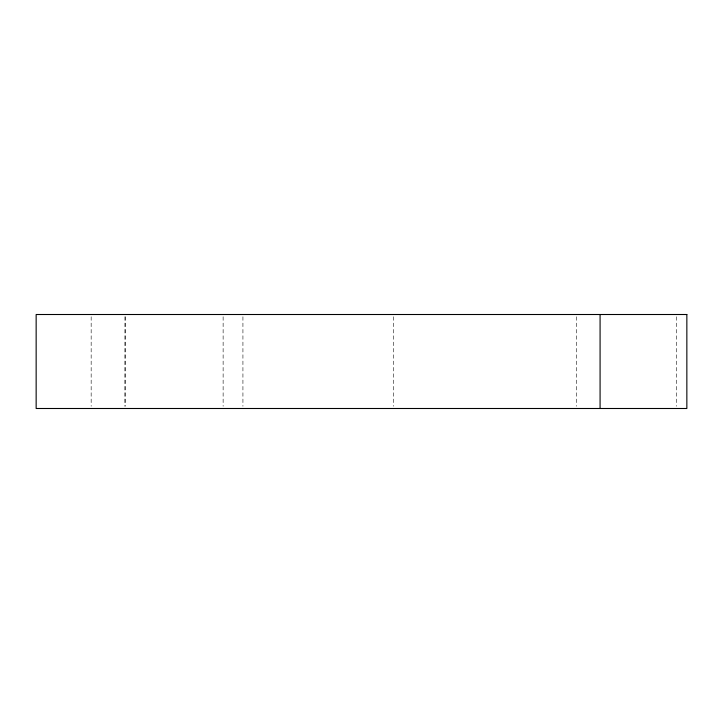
<?xml version="1.0" encoding="UTF-8"?>
<svg xmlns="http://www.w3.org/2000/svg" width="723" height="723" viewBox="0 0 723 723"><rect width="100%" height="100%" fill="white"/><g stroke="black" fill="none" stroke-linecap="round" stroke-linejoin="round"><path stroke-width="0.54" stroke-dasharray="3.62 2.71" d="M676.574 316.746L676.574 406.254M576.312 316.746L576.312 406.254M393.312 316.746L393.312 406.254M242.928 316.746L242.928 406.254M223.127 316.746L223.127 406.254M125.287 316.746L125.287 406.254M124.943 316.746L124.835 406.254M91.161 316.746L91.161 406.254"/><path stroke-width="1.08" d="M600.081 314.505L600.081 408.495M686.85 314.505L36.15 314.505L36.15 408.495L686.85 408.495L686.85 314.505"/></g></svg>
